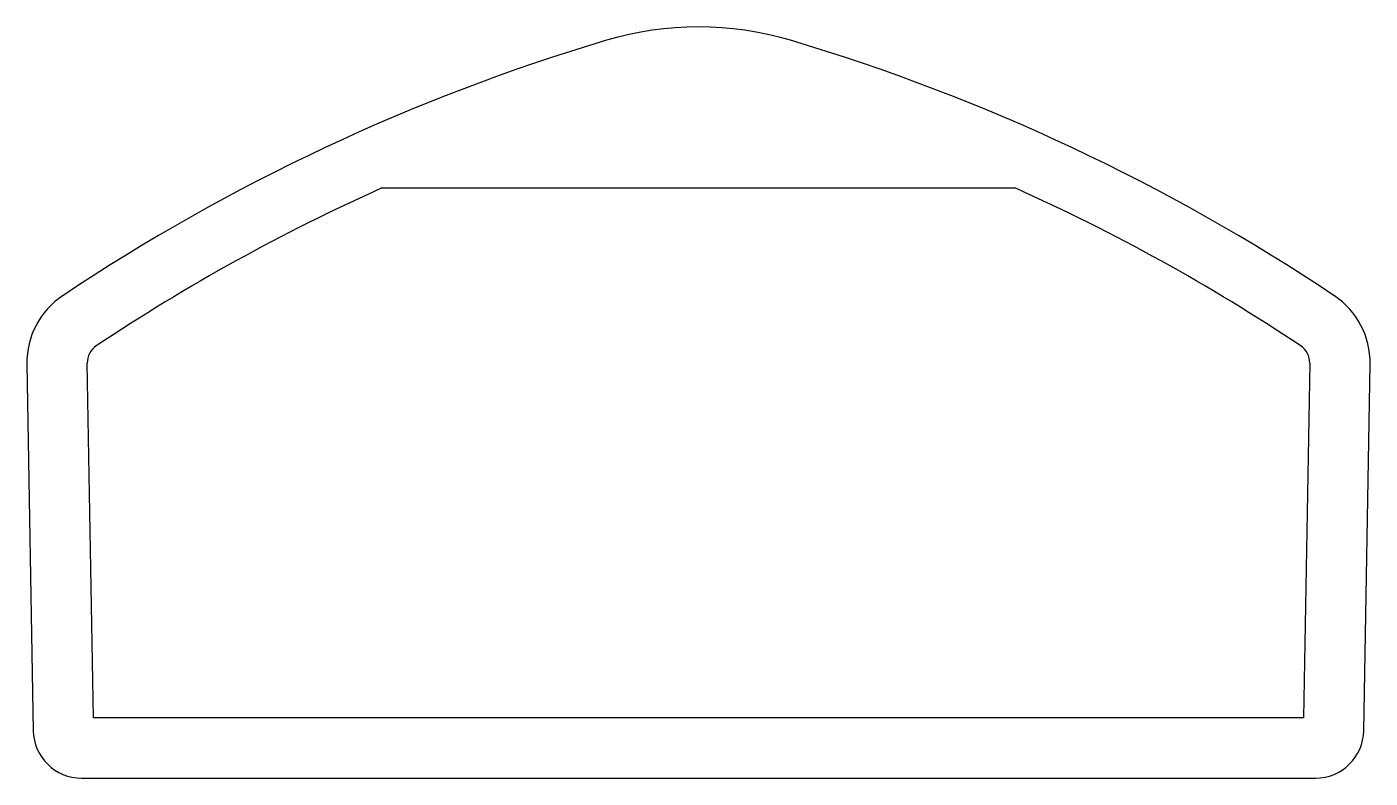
# Model space of a CAD drawing. Extents: x 2340.2 to 2373.6, y 2029.1 to 2047.8.
import ezdxf

# ---------------------------------------------------------------- set-up
doc = ezdxf.new("R2010")
doc.units = 0
doc.layers.get('0').update_dxf_attribs({"linetype": 'CONTINUOUS'})

msp = doc.modelspace()

# ---------------------------------------------------------------- linework, layer by layer
for p, q in [((2349.039, 2043.801), (2364.761, 2043.801)), ((2340.221, 2039.424), (2340.379, 2030.318)), ((2341.874, 2030.639), (2341.72, 2039.45)), ((2372.08, 2039.45), (2371.926, 2030.639)), ((2373.421, 2030.318), (2373.58, 2039.424)), ((2371.926, 2030.639), (2341.874, 2030.639)), ((2341.579, 2029.139), (2372.221, 2029.139))]:
    msp.add_line(p, q)
for centre, radius, start, end in [((2356.9, 2039.801), 8, 73.4189, 106.5811), ((2368.886, 1999.547), 50, 106.5811, 123.7473), ((2344.914, 1999.547), 50, 56.2527, 73.4189), ((2368.886, 1999.547), 48.5, 114.1548, 123.7473), ((2344.914, 1999.547), 48.5, 56.2527, 65.8452), ((2342.22, 2039.459), 2, 123.7473, 181), ((2371.58, 2039.459), 2, 359, 56.2527), ((2342.22, 2039.459), 0.5, 123.7473, 181), ((2371.58, 2039.459), 0.5, 359, 56.2527), ((2341.579, 2030.339), 1.2, 181, 270), ((2372.221, 2030.339), 1.2, 270, 359)]:
    msp.add_arc(centre, radius, start, end)

doc.saveas('drawing.dxf')
